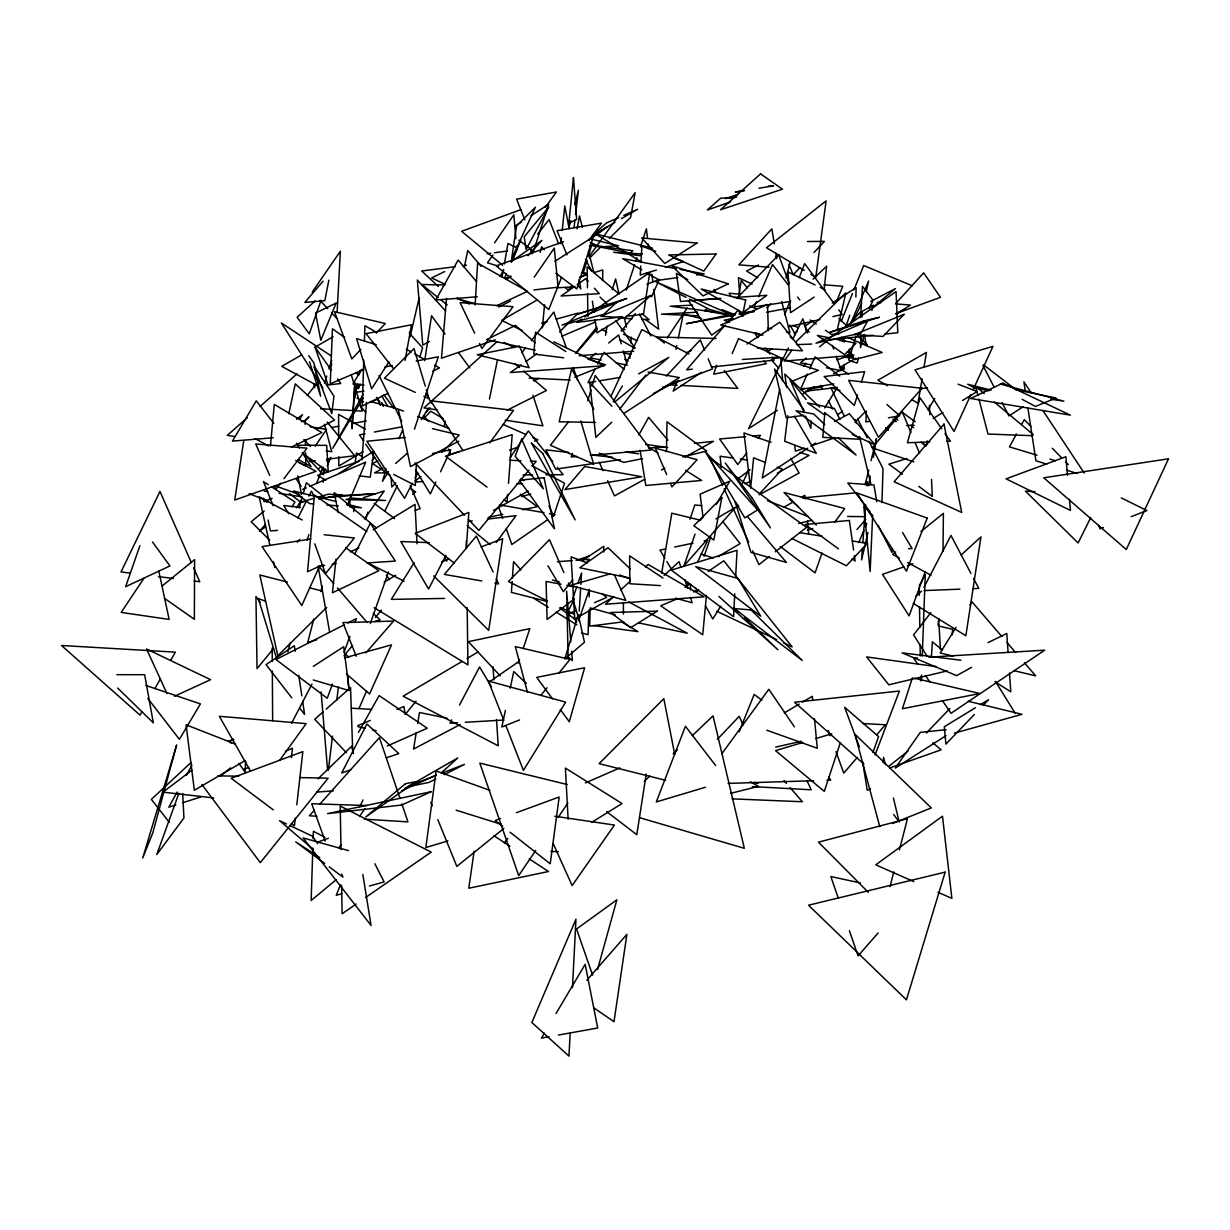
<?xml version="1.0" encoding="UTF-8"?>
<svg xmlns="http://www.w3.org/2000/svg" width="1230" height="1230" viewBox="0 0 1230 1230"><rect width="100%" height="100%" fill="white"/><g stroke="black" fill="none" stroke-linecap="round" stroke-linejoin="round"><path stroke-width="1.5" d="M623.395 614.047L623.426 602.838M323.275 482.268L323.305 478.547M323.336 474.826L323.398 467.385M602.639 280.671L602.746 269.908L593.783 272.706M942.995 551.255L943.41 513.356L921.024 531.452M603.699 552.039L603.792 546.351L582.159 560.619M666.46 451.625L666.998 421.767L706.712 451.056L682.835 456.914M855.865 296.968L856.126 287.636L832.249 303.057M588.801 610.126L588.063 634.68L581.544 632.958M589.185 596.888L589.416 589.339L578.623 620.766M881.941 502.655L883.002 468.615L869.01 441.263M312.835 848.085L311.144 900.483L336.267 879.635M313.127 838.737L313.373 831.249L324.92 837.384M363.773 360.159L362.25 406.038L387.988 393.323M364.418 341.033L364.91 325.735L376.518 332.3M921.332 680.667L921.547 674.993M922.254 656.051L925.283 574.625L919.194 585.818M866.366 410.958L865.935 421.952L869.687 421.26M245.17 770.672L245.585 761.078M416.355 463.187L415.325 485.527L393.677 474.426M811.185 421.121L810.831 428.301L805.604 416.048M861.031 336.19L860.477 347.675L864.26 335.283M861.953 317.048L862.23 311.313L873.469 305.163L871.839 310.483M570.136 1033.277L568.967 1056.109L531.852 1022.499L575.978 919.148L572.473 987.629M337.112 312.62L340.356 251.228L312.236 292.048M734.756 593.921L733.557 616.676L671.303 570.09L737.047 550.317L735.648 576.855M883.278 762.846L883.57 757.311L885.354 764.722M640.753 266.034L640.23 275.059L656.39 270.046M640.968 262.436L641.906 246.2L655.713 251.351M475.134 304.871L477.609 263.082L527.455 291.31L496.674 305.809M578.807 618.582L579.038 614.785M579.253 610.987L580.621 588.217M580.852 584.419L581.529 573.026L577.977 583.358M931.402 657.005L932.371 641.814L942.534 650.163M860.477 317.617L862.507 286.359L873.115 300.32L868.98 308.592M629.868 358.222L630.129 354.394M630.913 342.955L631.313 337.22M466.278 548.319L468.83 512.464L415.217 533.405L454.178 562.986M512.157 581.513L511.388 592.383L547.442 601.532M512.403 577.9L513.556 561.603L520.936 569.967M862.43 548.457L861.6 559.881L867.903 532.482M862.845 542.753L865.628 504.684M867.027 485.65L867.304 481.837L867.657 485.619M507.636 494.537L507.068 502.024L503.993 499.734M508.497 483.298L512.187 434.636L445.445 456.176L487.049 487.126M361.897 459.759L366.509 402.41M446.505 298.46L441.462 358.238L495.26 339.834M270.431 446.09L274.29 404.439L321.845 432.576L291.372 447.028M706.404 595.428L702.745 634.741L660.679 605.79L677.945 598.487M542.384 327.718L544.552 304.763M952.097 634.941L952.635 629.314L938.244 625.901M353.702 511.619L354.055 507.882M750.638 488.141L753.606 457.837L765.444 462.495M849.853 349.166L848.777 360.144L855.911 336.497M560.865 243.648L561.449 237.99M562.233 230.456L564.755 205.933L569.152 228.565M336.021 559.112L332.423 592.768L378.825 570.72L345.707 547.75M824.162 289.081L826.652 266.218L813.045 279.164M291.387 757.619L292.433 748.194L285.437 751.269M295.277 818.15L294.416 825.745L291.402 823.485M296.799 804.835L302.841 751.622L231.194 778.267L273.352 809.924M574.056 227.565L574.933 220.093M575.579 214.481L578.423 190.173L574.825 204.518M892.427 548.688L891.981 552.439L878.174 525.425M787.754 415.679L784.694 441.247L816.289 453.347L794.519 416.232M328.364 770.195L332.469 736.155M336.805 700.239L338.404 687.001M444.338 426.579L445.029 420.875M349.458 506.176L350.95 494.783M355.209 462.495L356.469 453.009L362.865 457.206M474.134 851.145L468.799 888.229L548.503 871.517L529.238 858.878M243.74 440.571L234.746 500.041L315.956 471.336L295.646 460.42M424.734 360.59L431.546 315.71L445.029 334.13M646.227 774.008L636.802 834.693L606.667 811.662M937.952 624.548L938.828 618.967M416.232 732.603L413.572 749.039L460.22 724.547M417.708 723.471L419.476 712.508L446.921 718.151M738.308 298.598L741.29 280.548L747.348 287.897M605.529 335.283L607.051 326.135M868.641 485.604L870.225 476.179M873.377 457.314L876.529 438.449L871.04 460.712M922.07 378.748L917.98 403.225L911.568 399.535M923.945 367.447L926.467 352.38L877.913 380.193L887.537 385.713M661.648 573.165L671.841 513.187L699.455 519.982M502.132 277.011L503.424 269.555M504.392 263.958L507.975 243.463L517.384 248.153L511.403 262.082M405.101 360.436L411.481 324.766L366.094 333.668L393.692 368.939M577.07 228.964L579.484 215.973L582.328 227.135M779.697 389.326L762.246 477.963L807.756 448.197M328.871 280.132L324.797 300.689L304.856 302.396L323.06 281.147M357.407 383.683L354.363 398.628L357.684 383.852M359.314 374.335L360.067 370.599M464.279 267.356L467.738 250.505L481.191 266.387M489.432 399.043L497.474 359.913M675.977 349.382L676.761 345.661M678.299 338.204L683.311 313.988M866.335 291.633L868.564 281.055L850.806 323.259M505.407 710.387L501.809 727.022L519.567 719.919M510.189 688.185L513.786 671.549L526.363 683.419M288.743 413.818L295.292 383.868L334.591 420.06L317.97 428.64M410.005 337.204L419.123 298.075M837.169 330.117L845.871 292.878L795.702 342.14M865.09 484.835L868.749 469.998M568.967 227.827L570.766 220.647M890.043 886.569L893.795 871.901M899.438 849.899L907.433 818.719L818.473 842.166L868.257 892.304M313.819 618.936L307.7 642.629L316.756 639.769M320.861 591.599L322.275 586.126M287.866 651.746L290.234 642.66M785.985 277.965L790.383 261.606M597.549 969.486L616.876 899.822L576.532 929.004L592.645 975.159M540.124 252.319L541.661 246.8L544.121 249.721M858.602 357.715L857.11 363.035L849.807 360.728M299.167 507.882L302.242 497.105M303.272 493.522L306.347 482.744L326.042 498.258M572.334 453.363L571.274 456.991L576.978 456.499M587.771 400.826L590.969 389.956M592.03 386.343L595.228 375.473L651.07 450.088L590.277 455.346M419.876 356.961L422.597 347.798L409.252 333.084M385.205 472.243L382.438 481.391L388.572 471.628M583.235 272.983L587.125 260.176M588.232 256.517L591.568 245.539M365.679 519.475L367.908 512.141M857.556 394.815L854.281 405.516L824.131 376.534L864.644 371.644L861.369 382.346M324.612 383.007L326.796 376.057M328.979 369.108L331.7 360.421M612.217 289.757L615.63 278.949L618.951 293.786M716.552 365.264L713.723 374.166L766.382 363.711L763.83 360.99M912.414 677.745L902.405 708.726L979.895 693.505L914.244 678.176M414.495 429.147L438.28 356.808L416.201 361.02M626.27 290.065L634.557 264.865M635.741 261.267L636.925 257.67M640.476 246.876L646.396 228.872L647.549 238.328M840.351 742.628L824.315 791.397L775.546 750.623L802.775 742.474M518.307 663.17L519.521 659.541M523.165 648.625L529.823 628.622L468.384 641.691L500.241 675.885M307.07 540.078L308.914 534.62M689.999 519.214L694.812 504.977L701.807 505.715M846.179 325.812L849.776 315.188M576.793 586.802L572.642 598.856L577.685 615M704.067 556.39L710.771 536.864M359.437 385.098L358.222 388.618L360.175 383.868M139.897 545.72L125.629 586.71L169.909 565.938L152.474 541.953M695.058 534.097L683.926 565.923L735.479 507.329L715.891 518.952M822.024 553.008L815.075 572.857L780.327 546.551M872.977 752.499L878.558 736.555L844.656 707.296L859.37 746.871M321.091 300.32L309.268 333.807L297.137 317.279L315.218 300.858M370.276 623.579L388.496 571.95M178.934 793.135L156.763 854.543L183.947 817.965L182.67 793.504M332.438 684.095L327.272 698.24L275.95 659.541L344.4 624.717M344.077 652.238L349.904 636.325M355.07 622.165L356.362 618.629L347.813 622.98M925.329 571.627L909.093 615.892L882.525 574.379L903.85 566.861M316.587 483.482L322.721 467.323M875.022 755.02L899.422 691.045L794.611 702.253L863.952 764.184M784.663 314.803L790.183 300.689M799.146 277.734L804.666 263.62L834.201 303.672M561.464 277.503L548.78 309.56L496.259 265.911L563.509 241.633M841.182 321.43L852.452 293.478M853.866 289.988L863.721 265.542L912.322 285.806M739.168 731.712L754.19 694.443L761.877 700.178M512.849 259.499L520.797 239.942M836.323 302.073L842.719 286.298L823.823 284.776M340.51 884.754L336.236 895.286L341.756 893.733M676.685 382.484L673.164 391.14L701.469 372.306M843.411 340.848L844.887 337.343M858.755 542.538L863.875 530.391M865.351 526.917L866.812 523.442M347.229 505.515L365.756 462.111L309.699 486.373M732.158 353.594L738.554 338.634L779.62 357.192L742.366 359.452M504.669 277.749L506.16 274.259M358.991 708.511L366.586 690.922M756.419 301.811L754.221 306.9L790.736 301.411M758.618 296.738L772.532 264.542L788.476 285.252M385.943 468.492L384.421 471.997L365.71 444.153M398.904 438.664L402.702 429.885M651.577 296.845L659.341 279.333L646.903 284.361M807.372 374.028L800.469 389.464L833.925 383.96M809.678 368.877L815.044 356.869L839.69 376.149M323.49 474.088L325.735 469.06M327.242 465.709L330.993 457.329L326.826 461.188M319.17 566.999L301.796 605.498L262.082 546.612L310.867 539.001M742.428 483.513L748.67 469.829M970.716 394.984L954.05 431.453L915.028 369.815L992.948 346.353L973.099 389.772M435.835 482.006L430.346 493.907L415.586 469.722M440.54 471.828L450.718 449.75L432.453 453.532M685.91 587.417L688.246 582.344M697.61 562.048L707.757 540.062L704.083 540.831M610.941 396.383L641.86 329.609L689 353.933M363.25 398.043L332.761 448.32L363.25 394.261M359.79 806.695L363.019 799.9M852.498 322.275L861.507 303.641M574.149 599.102L566.615 614.616L575.317 610.88M788.399 347.967L748.516 428.655L777.36 410.313M792.643 339.388L802.821 318.785L807.633 332.946M384.667 511.311L397.398 485.589M1090.764 517.507L1078.11 542.968L1025.42 491.124L1034.968 491.662M297.937 517.953L306.408 501.163M308.945 496.136L311.482 491.093L313.927 496.121M354.87 553.838L370.322 523.242L395.353 561.095L366.832 562.94M445.906 555.376L428.578 589.047L400.811 541.508L429.239 542.661M412.404 483.144L404.562 498.304L366.909 441.247L405.162 437.48M415.017 478.086L417.631 473.027M291.525 723.317L311.959 684.141M923.914 587.31L950.99 535.45L970.977 573.518M595.043 369.185L587.971 382.699L595.551 381.454M597.688 364.111L602.992 353.979M451.687 719.873L449.949 723.179L457.591 722.733M459.528 704.99L479.562 666.952L491.385 686.694M1016.426 434.052L1009.476 446.89L1037.044 455.208M1021.638 424.442L1024.252 419.63L1030.925 426.441M177.135 792.028L168.802 807.188L175.859 804.927M186.391 775.192L191.942 765.091M757.588 337.727L759.417 334.406M638.908 434.79L648.625 417.37L667.875 440.171M141.911 711.847L140.066 715.168L61.5 645.489L175.306 652.146L170.678 660.433M154.903 688.631L160.469 678.683M499.98 276.519L503.731 269.862M358.422 732.45L379.132 695.611L427.225 728.237L387.296 745.995M716.444 504.192L729.774 481.176L700.116 494.199L702.899 516.339M613.232 401.61L622.426 385.913M544.398 1033.169L541.492 1038.089L548.995 1036.752M556.052 1013.505L585.157 964.32L597.703 1028.003L558.359 1035.06M361.666 369.292L352.979 383.914L364.003 385.205M296.553 507.852L301.411 499.872M824.777 407.945L837.307 387.419L805.496 391.232M927.943 409.698L934.769 398.566M956.033 627.362L940.151 652.992L953.019 656.067M969.917 604.929L971.9 601.731L1001.927 636.617M414.141 562.633L391.294 599.379L444.614 598.41M291.94 506.883L294.985 502.024L271.353 486.696M421.29 419.584L428.455 408.191M299.505 419.461L302.503 414.71L296.507 419.276M720.78 606.221L712.754 618.951L705.559 605.944M388.911 361.943L371.614 388.818L356.577 338.604L376.303 344.738M338.819 847.854L340.894 844.733M359.56 816.52L364.741 808.694M667.244 337.989L687.14 308.023M143.941 578.223L121.186 612.417L169.14 619.413L158.747 570.797M535.788 850.361L518.691 875.576L479.808 763.107L567.337 784.556M558.22 817.258L567.83 803.067M315.157 446.198L326.534 429.485L310.068 426.687M510.112 457.729L528.362 430.93L552.685 461.558M494.568 242.848L513.848 214.743L515.877 238.697M803.697 366.279L805.819 363.204M534.158 277.211L554.284 248.091L558.082 287.174L533.912 289.942M364.403 518.999L384.252 490.97L363.45 497.658M791.828 350.273L784.171 361.097L853.835 355.27L847.255 351.811M492.984 254.994L487.434 262.789L498.442 266.172M589.124 240.265L601.47 223.122L557.067 230.702L566.938 254.856M589.693 255.763L635.172 192.679L630.606 217.356L609.357 238.436M279.764 760.217L306.178 723.64L219.324 716.291L250.505 771.056M545.413 207.209L556.437 191.972L516.6 199.168L524.795 219.755M489.832 442.815L513.479 410.39L430.669 400.811L462.634 450.088M834.678 522.273L844.702 508.513L783.987 492.492L816.336 525.026M721.872 753.683L768.827 689.307L794.442 726.899M496.244 542.476L515.985 515.647L487.48 519.106M487.48 341.048L481.929 348.521L479.5 343.416M490.816 336.574L513.048 306.7L460.128 302.611L474.657 333.222M280.486 483.252L275.889 489.371L274.336 485.865M283.946 478.67L306.993 448.104L255.717 443.984L269.678 475.395M619.613 409.344L645.735 375.058M568.506 421.905L550.41 445.26L593.675 464.064L580.775 420.998M746.841 452.886L737.769 464.556L719.581 438.987L745.611 436.681M758.203 438.28L760.478 435.359L753.037 436.02M930.879 612.617L913.598 634.895L926.867 655.805M307.193 395.522L318.939 380.624M329.517 367.232L331.869 364.249M521.827 352.687L525.379 348.167M531.283 340.649L553.777 312.066L566.4 348.044M537.618 234.069L549.134 219.57L558.651 243.894M621.365 331.162L635.326 313.635M572.75 579.899L563.355 591.676L547.934 565.815M586.818 562.218L589.17 559.281L576.024 560.28M504.285 842.904L507.836 838.506M541.046 695.181L547.073 687.724M559.143 672.825L569.982 659.403L515.339 646.58L527.501 692.444M575.532 353.318L596.95 327.072M405.239 714.461L416.048 701.177M344.016 655.821L352.472 645.504M375.396 617.506L381.423 610.141M273.614 648.471L257.039 668.597L255.948 596.458L260.299 602.469M528.854 470.168L478.839 530.422L468.415 519.398M532.513 465.755L536.172 461.342L530.453 461.112M857.218 757.465L843.765 773.101L836 751.745M876.806 734.71L885.369 724.747L862.737 723.532M724.608 325.75L686.601 369.8L692.321 369.169M727.068 322.906L738.092 310.129L742.474 316.187M576.071 353.333L597.288 328.825M365.879 652.899L393.554 621.073L342.924 622.626L356.239 656.282M586.864 980.187L626.885 934.37L614.001 1021.715L594.182 1008.108M878.112 932.924L858.063 955.925L849.407 930.68M372.137 460.297L374.658 457.437M856.987 529.484L865.736 519.552M297.214 542.184L299.705 539.386M314.465 810.093L309.376 815.782L316.956 816.243M319.569 804.405L379.424 737.631L400.042 798.562M265.465 524.457L259.407 531.176L265.542 526.932M699.732 520.721L703.499 516.554M506.514 279.425L509.036 276.642M528.008 255.732L541.907 240.388L511.142 261.683M895.809 303.41L923.653 272.845L940.473 297.322L896.086 313.512M426.272 412.004L430.131 407.76M846.117 327.564L860.17 312.328L860.862 316.033M766.89 307.93L770.733 303.779M759.233 494.106L782.341 469.137L777.268 467.139M799.731 267.802L793.227 274.751L788.83 264.312M814.014 252.504L824.408 241.388L807.495 241.495M666.276 376.042L700.254 339.941L704.559 350.196M360.851 349.397L351.842 358.929L334.452 311.651L385.328 323.521L376.303 333.053M717.336 739.384L739.184 716.352L743.12 724.947M424.227 417.985L430.715 411.235L443.323 418.723M736.955 298.26L778.605 254.856L789.122 283.392M926.421 732.957L949.867 708.542M974.345 714.507L945.901 744.119L944.317 726.73L975.452 707.711M983.4 705.082L988.566 699.701L980.372 704.713M854.942 422.305L865.443 411.558M559.558 331.977L578.146 313.081L556.237 319.124M441.985 452.302L459.205 435.051L432.407 428.624M589.447 258.192L601.393 246.338M326.657 607.389L277.826 655.744L259.807 574.979L287.389 582.067M395.876 482.929L391.786 486.972L391.155 477.471M304.886 420.829L308.945 416.878L304.902 420.752M318.063 778.79L351.703 746.195L353.425 753.575M611.756 422.182L595.858 437.327L589.754 382.53L611.894 406.238M644.274 781.373L649.763 776.13M673.148 753.867L677.284 749.931M692.413 735.525L713.046 715.86L744.335 848.316L639.708 817.719M572.135 286.098L567.999 290.019L565.277 287.482M581.775 276.965L585.91 273.06L582.082 272.845M613.709 596.535L605.437 604.238L703.99 596.827L648.133 564.447L645.381 567.015M620.596 590.123L630.237 581.129M191.019 762.523L151.367 799.362L169.279 822.317M318.493 468.907L321.276 466.339M664.139 575.409L679.098 561.603L680.805 566.969M915.827 596.319L921.485 591.153M961.137 554.991L980.956 536.91L965.858 635.741L913.337 603.438M497.212 341.51L424.012 407.914L437.219 409.898M441.539 772.64L457.745 757.972L404.655 788.445M323.321 711.678L314.726 719.304L346.399 752.699M326.196 709.141L350.55 687.555L352.672 750.162M247.245 417.77L227.335 435.343L234.792 436.512M260.037 406.484L297.03 373.858M589.385 245.954L592.245 243.432M395.645 463.464L407.145 453.378M806.373 357.945L800.499 362.85L811.615 364.972M819.595 346.906L826.944 340.772M872.085 308.038L895.394 288.604L870.717 301.411M264.204 511.004L251.181 521.766L269.739 540.247M614.339 402.318L668.766 357.438L638.585 373.889M220.247 776.33L230.471 767.889M162.422 585.772L194.601 559.65L194.355 619.305L164.528 598.334M503.854 828.405L456.822 866.412L437.819 819.626M895.655 551.978L892.673 554.392L899.345 558.02M595.843 353.287L590.139 357.884L601.316 360.067M608.681 342.986L618.659 334.96L621.227 343.846M888.829 766.321L908.14 750.992M769.365 556.467L758.956 564.632L752.637 550.84M775.315 551.809L806.526 527.363L709.941 457.821L722.579 485.389M191.972 770.149L162.944 792.135L213.743 797.932M230.179 741.198L233.223 738.892M574.026 599.164L547.073 619.49L546.105 581.467L561.157 584.204M738.215 478.655L750.085 469.706M589.293 239.05L607.497 226.628L589.308 239.789M415.033 480.915L421.044 476.487M412.619 494.199L415.709 491.938L410.912 488.771M725.516 325.181L711.74 335.144L688.4 300.612M740.814 314.127L766.828 295.323L734.31 297.522M837.784 414.633L842.412 411.281M574.902 286.252L561.08 296.015L599.348 293.632L594.367 288.189M577.977 284.084L585.649 278.672L588.14 281.393M521.182 364.88L510.327 372.567L603.853 365.771L553.777 341.848M525.84 361.589L536.711 353.917M828.051 339.096L896.055 291.572L897.808 332.715L884.678 334.083M547.335 519.936L511.818 544.49L506.314 528.869M551.962 516.723L555.053 514.586L549.502 513.617M488.91 682.189L518.891 661.479M356.177 904.035L342.109 913.782L341.617 885.446M365.556 897.546L431.207 852.083L340.233 806.096L340.987 849.546M767.443 351.903L772.163 348.659M794.196 333.514L797.348 331.362M805.22 325.95L813.092 320.553M685.095 587.325L689.738 584.142M708.296 571.412L723.778 560.803L792.151 646.903L783.587 642.844M581.636 319.108L576.885 322.352L622.58 316.771M584.804 316.94L649.732 272.537L643.521 314.204L626.378 316.31M707.404 308.576L704.421 310.59L731.666 315.71M747.025 344.031L779.697 322.214L802.452 350.796L757.388 348.059M814.198 297.122L790.49 312.666L788.046 271.953L815.121 284.976M810.908 446.152L815.613 443.077M515.109 226.105L521.505 221.938M531.114 215.696L548.703 204.242L533.528 251.166L518.845 240.142M623.687 413.526L679.283 377.564L648.01 372.075M313.281 666.399L343.724 646.719L349.243 690.584L313.25 679.959M1023.329 406.669L1008.923 415.925L1002.004 402.456M946.039 735.648L895.302 768.058L920.317 732.357L946.101 729.698M554.884 261.314L593.214 236.867L576.809 288.973L555.868 273.168M339.019 473.412L373.843 451.241L370.261 477.179L359.237 475.841M803.005 394L814.229 386.866M896.117 314.188L910.477 305.071L895.686 303.887M591.507 822.439L622.026 803.544L565.4 768.089L568.122 819.288M621.827 317.601L596.996 332.853L595.105 319.815M933.186 418.507L942.949 412.511M962.49 400.519L977.143 391.524L958.078 384.191M373.167 529.853L415.017 504.377L417.032 543.798M506.191 279.456L510.988 276.581M384.16 582.128L395.66 575.286M784.294 712.939L799.131 704.129M802.437 702.161L812.323 696.288L812.676 700.008M362.958 451.687L338.804 466.016L338.773 456.468M717.89 556.729L740.137 543.599L722.717 521.474M462.065 661.433L403.086 696.18L498.227 745.826L496.49 719.442M466.97 658.527L478.439 651.777M245.031 760.632L194.355 790.275L186.084 724.808L235.268 744.058M301.611 354.886L281.732 366.356L316.925 385.39M314.865 347.244L333.099 336.728M614.969 222.369L592.291 235.437L606.498 222.953L618.613 217.633M621.442 218.632L637.647 209.285L623.795 215.358M839.429 367.678L855.926 358.161M502.332 319.985L537.156 299.951M612.817 597.396L574.779 618.967L571.089 556.898L587.233 562.925M783.495 507.452L793.35 501.84M801.56 497.166L804.851 495.29L805.204 498.95M777.283 473.243L808.986 455.408L799.961 452.286M429.27 341.463L422.782 345.107L417.339 280.01L445.66 311.021M493.368 510.512L528.162 491.062M971.639 667.275L956.679 675.639L902.036 652.838L960.938 660.249M382.853 468.292L374.596 472.889L388.05 472.889M644.689 479.254L614.477 495.905L607.62 480.746M661.479 470.014L664.83 468.169M684.972 457.068L713.508 441.339L694.458 443.354M759.31 494.752L799.146 473.027L790.782 458.406M458.729 441.201L410.497 466.585L398.305 409.16L403.578 411.158M834.54 421.521L849.377 413.726L874.73 444.63L852.159 434.39M653.284 393.646L678.699 380.331M896.178 313.65L904.573 309.299M533.728 380.962L538.771 378.379M435.789 778.974L429.039 782.403L407.653 786.831M444.23 774.669L464.51 764.353L441.416 773.347M498.688 307.039L510.542 301.027M758.495 265.034L746.548 271.015L757.849 277.857M775.546 256.47L778.959 254.764M507.083 410.236L546.474 390.479L523.642 371.153M800.93 389.879L804.359 388.173M833.479 373.705L843.765 368.585L840.213 367.37M432.606 371.291L439.464 367.893L434.498 365.079M444.737 271.507L431.653 277.949L445.46 284.484M987.951 642.66L1006.786 633.435L1008.077 652.269M686.125 352.887L691.306 350.396M322.937 564.585L307.546 571.765L314.419 495.029L366.863 531.575M350.304 551.855L358.853 547.873M372.705 463.356L377.856 460.973M174.46 696.272L210.591 679.683L146.554 648.994L166.957 693.52M401.58 790.829L436.327 775.008M505.715 278.195L510.757 275.95M370.122 402.425L378.579 398.674M243.479 769.688L248.721 767.382M745.119 483.713L750.3 481.453M585.372 782.957L619.859 767.874M302.703 489.417L306.193 487.895M594.459 602.654L606.651 597.426L602.439 593.859M870.548 788.876L867.273 790.275L862.63 761.908M363.88 369.492L330.27 383.791L332.454 328.794L344.661 337.558M561.91 336.174L595.305 322.045M693.474 591.907L698.655 589.724M791.874 381.423L818.427 370.307L780.773 358.53L782.711 381.331M357.93 725.516L370.307 720.411M396.844 709.449L403.917 706.527L405.085 713.923M574.779 377.256L605.575 364.818L587.802 359.037M892.596 823.516L931.295 807.91L854.958 734.218L879.773 826.637M616.168 302.642L626.777 298.475L577.7 314.081L614.339 303.195M1103.464 527.547L1099.989 528.9L1098.651 525.379M1131.216 516.646L1146.837 510.527L1121.345 497.919M414.756 783.725L436.081 775.423M441.755 561.833L448.919 559.112M481.161 546.904L502.655 538.755L488.71 630.406L433.698 575.901M265.034 500.964L272.076 498.335M662.586 387.373L712.462 369L708.157 358.745M500.518 818.534L495.183 820.487L502.624 826.345M516.523 812.661L559.173 796.994L550.21 863.814L510.066 832.203M520.874 209.654L461.604 231.286L502.655 265.296M509.497 450.195L518.399 446.951M534.42 441.124L537.971 439.833L532.759 437.526M318.032 842.027L328.349 838.26M414.756 510.542L420.153 508.62L410.282 485.881M907.402 565.615L912.737 563.724M889.69 767.981L941.104 749.854L932.863 742.766M725.608 198.63L738.092 194.263M836.815 359.929L851.068 354.963M730.651 201.905L707.342 209.976L720.672 198.184L735.632 197.415M359.006 461.373L317.632 475.38L325.842 480.177M804.451 448.089L795.456 451.133L794.688 445.491M811.631 445.644L834.986 437.742M350.612 769.934L341.694 772.947L366.924 723.993L398.812 753.606L386.312 757.834M449.135 454.916L459.651 451.379M576.732 560.173L589.447 555.96M182.916 802.683L200.552 797.055M374.673 621.55L380.101 619.843L373.243 613.416M906.864 458.529L888.86 464.156L902.343 474.165M579.422 277.18L586.602 274.936M665.369 267.248L683.342 261.667L672.979 257.808M807.311 530.192L812.769 528.5M447.92 840.905L425.857 847.532L436.096 770.964L489.848 790.367M815.475 738.661L831.803 733.787M705.466 787.246L656.313 801.929L685.418 726.254L715.676 765.583M313.45 498.488L300.55 502.24L305.993 501.271M317.125 497.427L328.179 494.214L342.201 494.798L318.662 498.996M609.957 573.949L570.505 585.388L625.793 600.424L614.308 574.641M521.597 496.659L530.73 494.03M369.384 886.03L384.129 881.91L374.843 863.737M954.372 733.126L1021.992 714.307L968.256 701.285M541.63 323.152L547.119 321.645M344.554 657.865L391.509 644.874L369.569 693.966L346.399 673.902M233.838 739.568L228.396 741.044L231.425 743.289M301.473 421.659L305.132 420.66L305.194 424.442M621.335 330.409L625.009 329.471M730.62 793.335L758.495 786.37L750.285 781.757M798.731 523.473L811.739 520.275M947.3 670.904L888.798 684.787L866.612 656.928L935.892 666.568M788.415 326.796L819.918 319.569M832.895 316.587L842.15 314.45L838.752 309.837M775.7 747.117L801.237 741.26M729.375 198.461L736.678 196.831M488.218 517.446L502.778 514.248M522.781 509.835L537.326 506.637L520.321 494.199M807.71 389.726L822.686 386.512M665.522 548.949L660.003 550.102L664.877 558.236M674.701 547.012L693.059 543.153M642.583 458.636L623.841 462.388L599.256 453.194M384.913 366.955L392.278 365.556M331.516 427.579L338.819 426.195M351.611 423.75L366.248 420.952M365.079 433.821L359.483 434.882L363.634 441.063M374.397 432.038L402.364 426.733M744.442 190.343L735.294 192.08L744.381 190.604M733.372 318.478L724.147 320.215L729.452 322.337M766.551 312.251L790.521 307.746M888.429 417.816L899.683 415.755L886.999 404.562M735.294 314.911L686.325 323.721L735.54 313.589M739.061 314.219L754.128 311.513M758.925 188.236L773.47 185.868L768.12 186.268M599.333 380.839L620.181 377.41M324.582 565.446L318.893 566.369L333.745 583.635M332.177 564.232L335.959 563.617M620.243 459.636L555.683 469.137L545.905 449.873L568.767 452.425M677.991 277.55L659.28 280.132L646.534 272.645M696.703 274.966L704.19 273.921L680.098 269.401M803.867 415.325L786.185 417.754L774.562 368.985L804.128 410.267M487.065 253.764L490.785 253.272M494.491 252.765L507.513 250.997M356.485 392.201L363.988 391.202M920.009 388.818L927.543 387.819M309.653 461.527L315.264 460.804M326.504 459.344L354.609 455.715L327.211 422.059M623.656 621.765L589.708 626.162L590.185 607.897L615.261 614.831M455.285 266.695L421.69 271L438.326 286.498M462.757 265.742L466.477 265.25M468.476 521.412L472.274 520.951M739.261 313.143L754.144 311.39M711.371 367.078L774.239 360.144L772.04 357.1M648.748 448.181L663.985 446.567M830.25 339.772L873.408 335.267M839.137 333.699L831.495 334.437L825.392 330.317M802.698 497.919L855.988 492.83M277.503 530.345L270.4 530.945L268.048 520.029M579.207 355.747L633.665 351.242M273.229 437.772L232.485 441.093L256.255 400.826L273.813 423.351M477.317 296.784L435.758 300.012L458.144 260.037L476.456 281.562M557.267 561.726L572.273 560.573M316.433 792.12L333.361 790.829M720.088 298.521L680.467 301.473L676.331 273.352L687.739 279.61M697.963 299.966L720.918 298.413M917.472 657.881L913.675 658.112L917.934 664.415M928.865 657.189L1044.701 650.178L951.005 713.277L942.472 700.67M465.232 722.287L503.47 720.057M557.067 287.805L573.857 286.851M692.598 305.132L670.212 306.193L716.198 312.236M415.402 481.929L422.889 481.591M796.717 344.646L811.692 344.062M924.068 590.585L959.923 589.155M973.13 588.632L978.803 588.401L973.591 578.484M929.834 441.924L907.402 442.754L920.04 397.89L941.734 428.793M946.67 441.293L950.406 441.155L944.978 433.421M728.052 783.418L813.63 780.712M826.944 780.281L830.742 780.158L828.605 777.037M773.916 358.068L783.387 357.868M849.745 356.454L853.528 356.377M906.741 425.488L914.167 425.319M908.539 548.657L912.091 548.58L902.513 532.467M523.088 474.918L532.605 474.857M545.951 474.78L563.109 474.688L557.328 467.385M516.831 483.744L522.504 483.728M116.896 674.67L144.648 674.701L153.335 722.871L117.665 688.047M297.399 445.275L326.703 445.352L328.226 471.936L302.488 453.04M847.655 516.462L864.49 516.662M595.489 422.428L559.173 421.798L571.627 368.923L593.813 409.129M444.276 284.976L421.782 284.499L438.249 297.706M217.833 775.807L238.758 776.253M299.597 777.575L328.118 778.19L260.314 862.661L201.889 784.509M550.932 851.452L558.435 851.637M716.045 338.465L656.943 337.051L664.354 343.047M366.801 805.558L311.713 803.728L325.166 841.059M1032.785 435.712L988.013 434.036L978.926 399.15M509.497 460.235L520.936 460.712M732.096 798.87L802.421 801.745L790.106 787.63M529.085 378.041L570.259 380.055M667.69 384.729L677.161 385.236M680.943 385.436L737.754 388.419L724.362 370.522M618.552 318.032L631.974 318.77M641.553 319.308L649.225 319.723L641.999 313.573M752.314 786.585L811.216 789.798L807.188 781.219M320.538 408.729L362.235 411.112L351.288 374.781M351.396 708.203L371.537 709.372M642.275 254.01L613.662 252.304L640.123 255.702M660.372 585.603L629.822 583.758L629.637 555.852L662.955 578.054M364.341 819.18L407.93 821.871L401.872 803.943M768.981 267.202L738.876 264.834L771.81 228.888L774.316 243.755M877.19 302.396L880.88 302.688M313.496 503.916L309.668 503.608L293.463 491.016L335.652 501.425M326.888 504.992L338.373 505.914M349.843 506.852L361.328 507.775L346.645 504.146M740.322 294.231L729.113 293.217L731.081 296.522M844.041 357.207L853.543 358.084L847.424 354.548M324.167 534.727L354.348 537.987L325.489 573.657L314.757 543.829M591.645 454.977L612.601 457.314M300.412 507.437L283.746 505.53L288.65 513.679M130.38 573.119L121.001 571.965L159.992 491.431L191.357 562.648M158.516 576.624L173.522 578.484M194.156 581.052L199.783 581.744L193.663 567.86M563.648 357.807L533.805 354.04L535.557 332.146L565.831 351.534M625.394 451.994L638.647 453.762M593.398 625.547L638.001 631.636L621.75 621.965M590.677 244.985L632.743 250.751L630.636 253.103L590.646 245.201M732.957 458.021L720.119 456.238L721.211 467.431M740.291 459.051L747.625 460.082M645.566 444.338L667.721 447.612M554.745 816.228L614.431 825.053L572.135 885.569L553.223 843.688M1050.712 399.212L1063.904 401.195L1000.251 383.991M505.161 420.168L542.907 425.857L532.959 395.291M264.204 491.077L267.894 491.646M278.979 493.322L301.135 496.674M839.567 340.479L845.118 341.325M859.908 343.601L867.304 344.723L857.833 336.005M741.459 313.896L745.149 314.465M623.672 353.148L631.159 354.332M326.165 450.841L331.762 451.733L324.459 424.258M799.623 532.667L822.209 536.234M852.329 540.985L867.381 543.352L846.378 565.754L791.843 538.448M499.611 504.9L543.968 512.649M481.822 580.96L444.414 574.425L476.379 536.08L493.076 571.95M494.906 583.251L498.642 583.896L496.259 578.777M566.799 585.234L574.333 586.602M676.377 268.709L622.626 258.623L641.753 269.847M826.437 367.816L841.274 370.661L836.216 356.285M616.23 362.973L627.408 365.156M830.219 338.019L817.335 335.406L844.641 354.686L856.019 343.262L833.909 338.773M1015.596 389.726L1056.063 397.997L1035.445 406.454L1022.145 399.32M629.591 578.008L579.776 567.768L608.081 547.734L630.114 568.798M638.401 622.826L687.216 633.173L628.469 601.793M767.981 328.01L771.656 328.794M786.293 331.916L789.952 332.7L781.665 301.458M988.797 390.832L974.068 387.681L967.702 384.252L991.211 390.171M860.354 882.94L830.865 876.544L838.291 898.192M535.281 350.243L486.649 339.572L515.508 325.427L535.235 342.77M357.976 726.653L365.249 728.268M372.521 729.882L376.149 730.682M763 335.052L720.719 325.058L767.535 304.471L768.335 330.732M1013.658 670.581L1035.706 675.87L1024.436 662.786M590.538 238.989L618.536 245.785L600.102 246.938L590.216 242.433M665.707 780.312L599.102 763.661L663.831 698.686L674.716 754.344M652.546 248.214L595.397 233.838L642.106 262.313M685.125 314.45L701.5 318.662M309.453 587.74L322.322 591.061M370.292 401.472L397.398 408.806M456.884 298.706L475.318 303.718M675.501 598.149L692.121 602.762L690.414 597.396M348.567 850.637L303.072 837.922L371.076 925.483L362.835 874.469M733.019 316.11L709.602 309.453L689.415 299.059M754.39 782.311L758.003 783.341M839.936 390.402L830.942 387.804L843.995 415.54M1049.913 459.082L1055.432 460.743M1046.715 464.094L1035.921 460.789L1027.911 408.145M1066.502 470.152L1077.295 473.458M456.115 810.201L501.363 824.331M552.424 579.96L559.65 582.251M701.038 554.023L713.308 558.051M913.875 461.865L872.331 447.858L902.174 411.65L910.907 432.499M145.863 685.464L200.429 703.898L179.411 739.322L147.815 698.44M771.056 442.293L743.966 432.945L750.362 486.357M766.782 730.22L817.289 748.255L814.46 718.566M276.227 486.188L299.551 494.583M619.536 574.994L630.298 579.023M417.662 416.524L449.35 428.594M265.526 601.27L258.361 598.533L276.735 658.896M767.535 500.718L808.356 516.6M722.087 309.637L734.033 314.373M249.183 493.645L268.755 501.425M755.912 332.93L761.216 335.052M848.193 337.681L882.141 352.503L854.343 359.606L848.838 349.997M733.111 315.587L655.79 281.747L686.063 297.337M913.813 881.618L875.76 864.844L942.488 816.182L951.882 898.392L938.044 892.288M503.208 424.473L525.81 434.451M749.547 305.839L756.496 308.961M792.981 325.304L798.193 327.626M752.176 283.992L738.415 277.765L739.753 294.846M415.294 392.37L384.437 378.225L414.003 348.582L425.273 386.143M423.873 396.306L429.024 398.658L426.333 389.71M716.767 611.264L776.73 639.6M286.482 823.931L279.579 820.656L312.927 849.13M289.942 825.561L312.42 836.2L317.724 843.703M623.548 334.222L636.956 340.649M820.195 287.42L825.269 289.865M547.212 600.809L508.421 581.559L549.472 539.678L563.863 572.534M560.711 607.497L574.21 614.201M299.044 462.665L305.809 466.032L305.609 452.809M457.237 298.014L469.199 304.025M501.655 320.323L522.166 330.624M368.231 563.171L404.009 581.16M504.177 342.432L514.217 347.521M806.05 330.178L809.34 331.916M822.532 338.834L825.822 340.556M531.898 465.724L564.555 483.236L553.638 516.062L548.964 505.822M255.01 438.603L268.555 445.875M302.242 519.998L259.207 496.843L269.862 545.167M907.679 562.541L931.002 575.225M365.418 429.132L338.573 414.402L338.68 437.342M790.152 337.112L793.504 338.957M624.717 359.314L627.976 361.128M298.244 459.466L311.098 466.662L302.303 452.625M839.583 366.217L844.457 368.969L843.857 365.218M406.33 349.166L411.297 351.964M414.618 353.84L424.55 359.468M601.793 329.256L606.682 332.054M619.72 339.542L634.403 347.967M804.282 270.462L766.521 247.768L826.114 200.905L815.782 277.365L810.862 274.398M357.054 398.074L363.511 401.979M374.074 607.635L467.907 664.877L467.2 607.651M533.989 598.426L548.288 607.236M556.221 612.14L576.855 624.871M648.287 447.013L658.004 453.101M685.494 470.321L701.669 480.438L645.812 485.496L640.092 450.226M995.024 681.804L1010.814 691.813L1009.507 672.979M268.202 484.666L263.481 481.591L273.152 505.745M319.708 857.525L295.723 841.858L324.659 863.46M840.644 368.985L848.516 374.135M493.907 835.723L509.973 846.255M372.475 463.526L382.084 469.845M386.897 472.997L390.095 475.103M331.224 355.916L281.363 322.967L322.983 388.219M810.124 319.985L816.243 324.12M520.92 478.439L524.088 480.592M824.638 414.925L807.541 402.871L834.401 408.468L840.013 419.615M644.951 319.2L658.65 329.133L653.791 289.404M838.491 548.872L805.189 524.457L849.361 520.475L853.574 550.01M852.113 558.866L855.142 561.08L854.358 555.545M559.558 607.866L576.086 620.089M901.405 411.604L915.151 421.798M918.81 486.388L932.279 496.397L931.525 479.454M374.151 503.316L394.538 518.522M329.225 866.873L342.924 877.098L341.709 874.1M289.388 493.522L301.135 502.486M983.585 364.88L1014.919 388.941M733.326 607.743L739.092 612.263M922.023 442.462L926.39 445.967M441.232 300.105L447.228 304.902M467.093 525.64L490.078 544.567M920.947 442.185L925.36 445.813M789.368 499.196L798.239 506.529M977.004 387.512L984.215 393.554M994.301 401.995L1033.2 434.574M376.349 527.885L334.237 492.646L338.265 512.633M603.884 352.287L624.256 369.43M515.093 363.896L519.368 367.524M618.905 293.909L587.156 266.849L587.463 287.789M910.907 425.273L913.721 427.763M718.904 596.442L777.883 649.748L744.442 617.429M838.875 318.555L846.993 326.042M885.646 427.671L888.46 430.285M600.025 297.107L606.836 303.503M819.672 407.069L784.817 374.058L786.631 387.219M824.715 424.596L813.814 414.018L796.025 410.743L856.065 455.023L838.353 437.819M1052.28 448.258L1061.613 457.806M1065.626 461.896L1068.301 464.617M895.194 417.508L897.808 420.183M303.887 439.556L310.452 446.475M414.987 462.926L464.51 515.278M319.985 300.366L327.749 308.684M331.639 312.835L336.805 318.386M305.44 455.361L321.968 473.35M423.443 415.755L428.471 421.321M783.941 780.573L786.401 783.402M1006.924 642.429L1015.688 652.607M337.466 587.955L367.17 622.488M266.941 502.424L263.312 498.196L264.112 501.825M738.861 506.391L735.202 502.086L750.915 552.362L786.431 562.433L747.394 516.462M771.348 359.606L778.667 368.293M577.193 284.499L580.852 288.896L579.023 279.471M359.667 405.116L365.694 412.511M356.162 372.459L358.545 375.396M376.38 397.382L379.947 401.779M806.111 399.519L789.891 379.271L804.097 412.542M346.322 654.668L348.659 657.589M870.194 511.941L847.839 483.083L873.961 484.989L876.759 501.609M291.741 697.794L266.049 664.6L294.339 645.735L295.169 651.3M299.92 708.357L304.594 714.384L302.657 701.408M797.594 297.091L799.869 300.043M893.672 814.491L899.222 822.07L893.411 798.024M383.945 394.769L393.877 408.299M552.439 698.809L536.711 677.392L584.634 667.752L569.29 721.749L560.296 709.51M458.513 352.549L469.737 367.908M238.866 763.369L245.462 772.425M754.528 332.853L757.803 337.404M765.475 348.013L769.857 354.071M308.715 355.654L313.988 363.004L320.63 396.198L309.529 361.774M331.147 369.892L315.08 347.168L328.072 384.975L340.772 383.514L337.558 378.963M615.907 320.676L635.172 348.167M573.534 617.475L576.778 622.149M386.328 575.025L389.48 579.668M925.406 675.455L929.68 681.758M1031.309 393.016L1023.914 381.807L1025.343 391.217M1042.948 410.605L1084.184 473.012M314.434 366.663L333.976 396.152L331.777 413.726L314.065 366.848M296 478.516L301.119 486.373M296.43 443.261L299.367 447.951M995.485 681.451L1015.273 713.415M714.03 289.404L716.029 292.648M444.783 557.897L446.751 561.111M666.814 561.495L671.688 569.628M740.921 313.004L742.889 316.31M789.921 324.981L795.518 334.622M381.869 396.091L387.45 405.762M841.52 337.174L844.272 341.986M695.657 588.063L697.456 591.323M426.072 393.339L431.515 403.317M585.511 259.545L591.63 270.892M820.395 385.497L822.163 388.865M828.328 400.626L832.725 409.021M639.416 314.065L650.839 335.944M982.955 365.418L994.209 387.312M383.36 405.915L381.654 402.579L383.268 405.885M857.648 419.03L867.258 437.834M379.071 375.504L401.703 421.321M377.118 398.597L380.485 405.393M724.163 488.833L748.67 542.23M599.241 462.219L603.054 470.644M568.414 582.912L569.936 586.356M666.645 474.549L655.313 448.104L697.102 459.728L671.934 486.896L670.427 483.375M915.258 442.923L919.625 453.363M430.777 802.298L432.191 805.773M503.793 720.319L488.387 681.005L565.662 702.13L523.396 770.364L505.899 725.685M448.658 449.058L450.703 454.347M803.59 322.614L806.865 331.531M828.236 730.389L830.173 735.725M832.418 345.507L833.679 349.089M573.334 367.832L577.746 380.424M498.98 508.036L502.655 518.46M530.714 250.167L531.96 253.795M684.756 579.499L687.585 588.447M623.287 350.95L626.885 363.373M313.758 383.96L314.726 387.619M975.575 386.312L977.958 395.491M588.494 251.335L593.706 271.799M855.496 419.753L856.372 423.458M859.478 436.435L870.994 484.62M624.363 317.878L626.439 327.149M273.552 561.895L274.782 567.476M297.798 475.918L301.611 494.491M864.321 334.56L866.397 345.661M318.093 566.031L329.64 632.143M775.884 253.057L776.822 258.638M409.944 332.023L410.543 335.759M298.767 675.424L301.827 695.842M592.383 301.181L594.013 312.358M648.241 244.001L648.717 247.784M651.946 274.275L652.869 281.839M807.403 520.92L808.679 533.728M1067.456 475.241L1065.903 456.73L1006.063 478.854L1070.438 510.419L1069.5 499.303M516.492 246.061L516.8 249.736M570.828 641.783L566.615 591.184L568.106 656.974L572.396 660.541L571.612 651.162M321.107 691.89L327.595 770.149M347.798 675.347L348.597 686.632M927.282 440.863L927.528 444.491M493.03 666.675L493.907 679.867M938.675 618.951L940.427 649.44M929.511 405.254L929.772 414.787M919.21 587.709L919.333 595.305M919.502 606.682L919.825 627.546M920.086 644.612L920.255 655.99M920.578 676.854L920.64 680.651M587.556 293.493L587.894 316.341M305.424 439.571L305.501 445.245M466.37 540.877L466.462 548.503M272.199 648.041L272.276 661.433M272.337 671.011L272.645 720.795M690.537 584.312L690.537 589.923M872.654 515.524L870.133 571.473L863.783 506.053L872.654 515.524M354.394 387.988L351.995 428.763L355.132 382.807L354.394 387.988M824.823 412.896L822.824 437.327L860.523 439.31L824.823 412.896M573.457 177.735L568.875 223.091L576.655 219.494L573.457 177.735M516.569 225.905L511.634 258.792L535.434 207.209L516.569 225.905M721.841 497.596L713.8 540.062L693.828 525.748L721.841 497.596M745.688 299.997L742.997 312.989L701.223 289.004L745.688 299.997M176.567 745.242L152.843 832.725L142.726 858.017L176.567 745.242M578.269 614.631L564.801 658.973L584.481 642.26L578.269 614.631M945.163 872.132L906.433 999.852L808.51 905.203L945.163 872.132M521.674 439.11L515.155 456.315L543.352 488.863L521.674 439.11M927.22 518.076L906.402 571.151L856.941 492.923L927.22 518.076M336.128 303.103L320.799 340.295L315.541 313.081L336.128 303.103M1168.5 458.805L1126.296 549.518L1043.763 477.793L1168.5 458.805M548.549 207.27L526.117 249.444L524.211 236.821L548.549 207.27M867.504 321.153L861.138 333.007L815.967 343.17L867.504 321.153M716.06 253.995L703.821 271.123L668.69 254.933L716.06 253.995M584.65 466.477L564.924 489.602L641.768 476.748L584.65 466.477M943.979 424.119L894.118 481.745L961.722 512.433L943.979 424.119M922.039 388.265L878.451 437.265L848.654 380.362L922.039 388.265M904.081 314.388L882.986 336.451L854.42 334.56L904.081 314.388M616.338 302.611L603.715 314.357L562.002 325.151L616.338 302.611M760.571 173.891L720.549 209.746L782.449 189.189L760.571 173.891M650.947 295.446L624.917 317.817L600.824 316.264L650.947 295.446M405.423 783.71L365.74 816.997L415.725 781.68L405.423 783.71M697.026 243.079L664.8 263.512L641.691 237.959L697.026 243.079M757.619 509.912L744.78 517.876L705.144 451.425L757.619 509.912M657.281 611.141L630.683 627.669L610.572 612.509L657.281 611.141M728.252 283.853L703.007 295.877L671.58 265.649L728.252 283.853M1002.819 383.145L970.624 398.459L1070.423 415.171L1002.819 383.145M431.161 791.72L401.657 805.02L327.518 813.645L431.161 791.72M863.798 320.922L829.82 332.3L879.481 317.248L863.798 320.922M350.981 498.089L345.984 499.611L385.497 500.487L350.981 498.089M519.429 346.276L477.225 354.732L529.115 367.739L519.429 346.276M340.618 495.598L328.471 497.243L375.089 493.753L340.618 495.598M544.06 477.717L519.321 480.207L554.453 528.838L544.06 477.717M697.241 312.22L661.525 314.157L698.302 315.849L697.241 312.22M751.1 609.957L734.341 608.558L802.267 660.449L751.1 609.957M737.969 578.484L695.688 566.615L760.709 616.184L737.969 578.484M895.917 421.46L893.011 419.138L895.947 421.552M542.753 453.501L531.237 442.769L575.133 519.875L542.753 453.501M752.299 498.273L725.254 463.003L770.441 527.916L752.299 498.273"/></g></svg>
